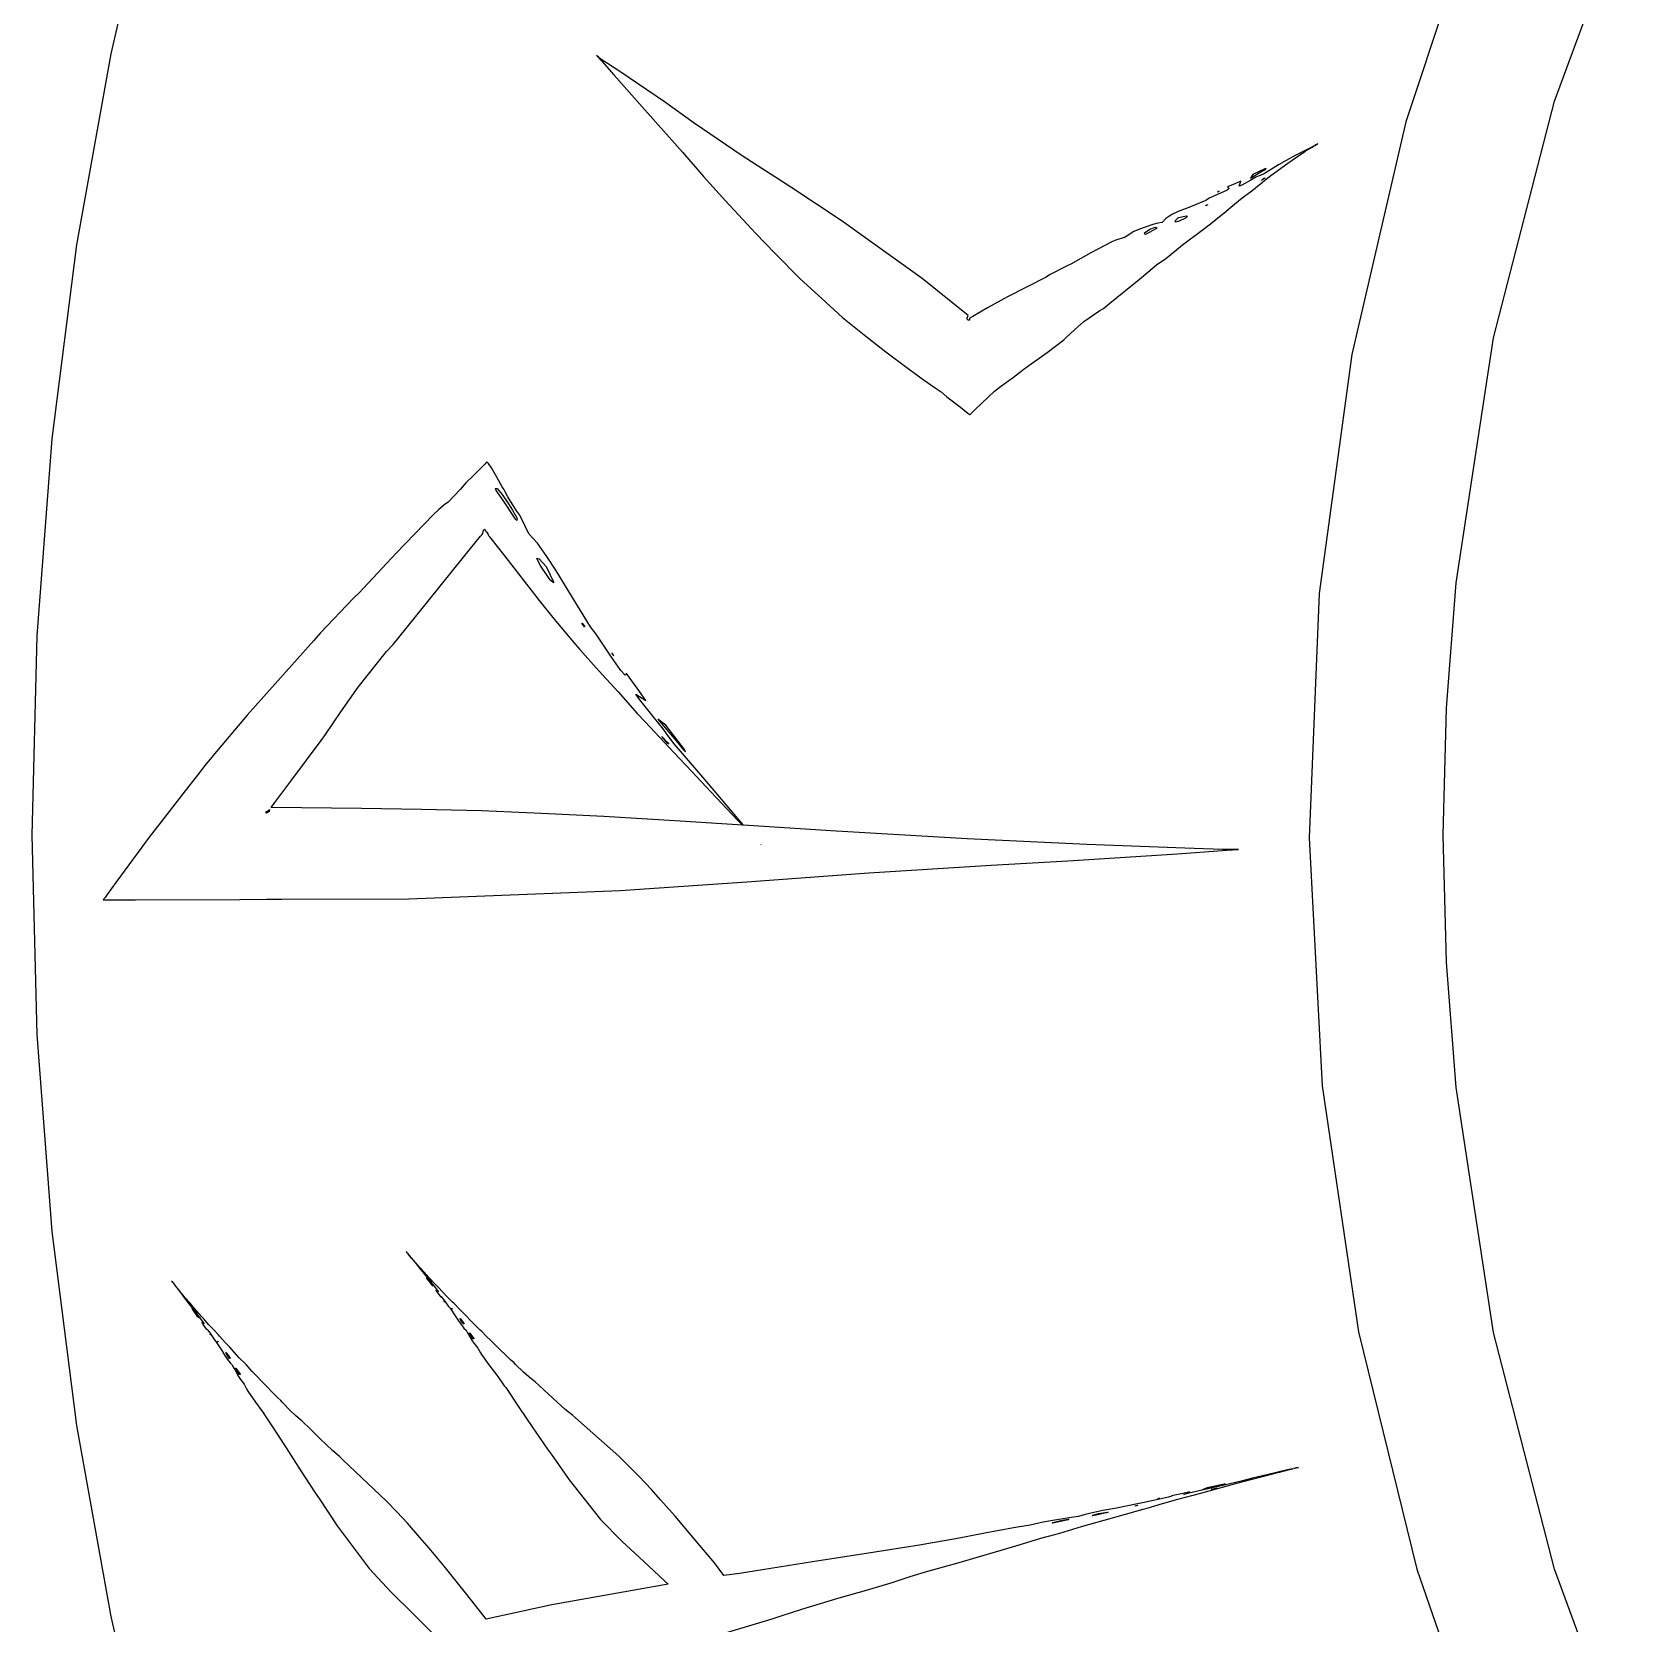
# Model space of a CAD drawing. Extents: x 0 to 792, y 0 to 189.
# Drawn here: x 304.46 to 342.23, y 75.76 to 113.23 of the extents above; entities that cross this region are included whole.
import ezdxf

# ---------------------------------------------------------------- set-up
doc = ezdxf.new("R2010")
doc.units = 0

msp = doc.modelspace()

# ---------------------------------------------------------------- linework, layer by layer
at = {"layer": 'Layer 1'}
for p, q in [((306.314918, 112.716513), (307.336792, 117.133062)), ((340.276281, 111.603278), (342.234936, 116.944433)), ((338.532939, 116.414247), (336.777408, 111.116801)), ((305.510056, 108.221789), (306.314918, 112.716513)), ((317.837074, 112.594782), (317.731379, 112.674734)), ((317.731379, 112.674734), (317.857092, 112.545492)), ((318.305898, 112.288244), (317.837074, 112.594782)), ((317.857092, 112.545492), (318.141513, 112.225602)), ((318.141513, 112.225602), (318.870921, 111.400608)), ((319.330748, 111.586725), (318.305898, 112.288244)), ((320.031485, 111.087804), (319.330748, 111.586725)), ((338.840766, 106.033596), (340.276281, 111.603278)), ((318.870921, 111.400608), (319.753551, 110.398818)), ((321.162735, 110.31952), (320.031485, 111.087804)), ((336.777408, 111.116801), (335.505533, 105.640259)), ((319.753551, 110.398818), (320.251391, 109.825882)), ((322.303145, 109.576127), (321.162735, 110.31952)), ((334.189106, 110.331558), (333.95912, 110.204459)), ((333.999884, 110.143457), (334.330882, 110.367239)), ((334.528966, 110.507453), (334.189106, 110.331558)), ((334.330882, 110.367239), (334.362338, 110.389577)), ((334.362338, 110.389577), (334.405, 110.427)), ((334.405, 110.427), (334.567913, 110.521544)), ((334.405, 110.427), (334.405, 110.427)), ((334.61702, 110.552044), (334.528966, 110.507453)), ((334.567913, 110.521544), (334.61702, 110.552044)), ((334.676781, 110.584185), (334.630646, 110.558636)), ((334.630646, 110.558636), (334.672629, 110.581137)), ((334.672629, 110.581137), (334.708, 110.601)), ((334.708, 110.601), (334.676781, 110.584185)), ((334.708, 110.601), (334.708, 110.601)), ((333.458112, 110.011733), (333.174499, 109.879193)), ((333.367858, 109.937881), (333.472, 109.995)), ((333.777496, 110.100519), (333.423996, 109.88638)), ((333.490113, 110.014866), (333.458112, 110.011733)), ((333.472, 109.995), (333.490113, 110.014866)), ((333.472, 109.995), (333.472, 109.995)), ((333.56947, 109.825873), (333.775667, 109.979184)), ((333.775667, 109.979184), (333.999884, 110.143457)), ((333.95912, 110.204459), (333.777496, 110.100519)), ((320.251391, 109.825882), (320.7711, 109.255582)), ((323.492865, 108.794491), (322.303145, 109.576127)), ((332.748823, 109.6593), (332.580015, 109.584046)), ((332.580015, 109.584046), (332.61501, 109.548768)), ((332.895578, 109.7212), (332.748823, 109.6593)), ((332.855056, 109.598716), (332.895578, 109.7212)), ((332.918669, 109.628141), (332.855056, 109.598716)), ((333.129088, 109.74024), (332.918669, 109.628141)), ((333.123332, 109.789681), (333.367858, 109.937881)), ((333.174499, 109.879193), (333.123332, 109.789681)), ((333.247215, 109.811289), (333.129088, 109.74024)), ((333.151338, 109.493204), (333.242028, 109.56648)), ((333.242028, 109.56648), (333.56947, 109.825873)), ((333.325456, 109.84294), (333.247215, 109.811289)), ((333.423996, 109.88638), (333.325456, 109.84294)), ((333.376279, 109.738588), (333.435904, 109.787384)), ((333.452214, 109.783261), (333.376279, 109.738588)), ((333.435904, 109.787384), (333.464126, 109.796037)), ((333.464126, 109.796037), (333.452, 109.783)), ((333.452, 109.783), (333.452214, 109.783261)), ((320.7711, 109.255582), (321.485325, 108.487298)), ((332.073271, 109.263826), (331.666564, 109.102356)), ((332.149598, 109.317318), (332.073271, 109.263826)), ((332.413862, 109.43873), (332.149598, 109.317318)), ((332.361, 109.479), (332.345339, 109.467711)), ((332.345339, 109.467711), (332.372715, 109.473974)), ((332.38071, 109.484856), (332.361, 109.479)), ((332.372715, 109.473974), (332.38071, 109.484856)), ((332.568616, 109.508628), (332.413862, 109.43873)), ((332.61501, 109.548768), (332.568616, 109.508628)), ((332.706006, 109.147679), (332.921175, 109.328355)), ((332.921175, 109.328355), (333.151338, 109.493204)), ((331.129964, 108.844199), (331.04451, 108.750481)), ((331.268535, 108.932229), (331.129964, 108.844199)), ((331.42164, 109.004927), (331.268535, 108.932229)), ((331.354127, 108.790122), (331.423684, 108.866776)), ((331.666564, 109.102356), (331.42164, 109.004927)), ((331.423684, 108.866776), (331.611757, 108.904363)), ((331.589861, 108.850704), (331.442722, 108.775449)), ((331.6126, 108.864716), (331.589861, 108.850704)), ((331.611757, 108.904363), (331.627098, 108.896367)), ((331.613, 108.864), (331.6126, 108.864716)), ((331.627098, 108.896367), (331.613, 108.864)), ((332.067661, 109.150404), (332.108301, 109.172906)), ((332.069484, 109.141418), (332.067661, 109.150404)), ((332.111309, 109.163508), (332.069484, 109.141418)), ((332.108301, 109.172906), (332.111309, 109.163508)), ((332.177391, 108.714206), (332.434032, 108.919195)), ((332.434032, 108.919195), (332.489629, 108.963871)), ((332.489629, 108.963871), (332.706006, 109.147679)), ((321.485325, 108.487298), (321.928823, 108.023889)), ((325.392805, 107.426151), (323.492865, 108.794491)), ((330.3746, 108.534691), (330.168445, 108.403966)), ((330.510541, 108.593216), (330.3746, 108.534691)), ((330.822735, 108.697483), (330.510541, 108.593216)), ((330.626703, 108.505673), (330.753886, 108.588429)), ((330.631608, 108.471962), (330.626703, 108.505673)), ((330.652072, 108.468087), (330.631608, 108.471962)), ((330.91, 108.60409), (330.652072, 108.468087)), ((330.753886, 108.588429), (330.885478, 108.639531)), ((330.942521, 108.731112), (330.822735, 108.697483)), ((330.885478, 108.639531), (330.917911, 108.622059)), ((330.917911, 108.622059), (330.91, 108.604)), ((330.91, 108.604), (330.91, 108.60409)), ((331.04451, 108.750481), (330.942521, 108.731112)), ((331.358959, 108.756741), (331.354127, 108.790122)), ((331.442722, 108.775449), (331.358959, 108.756741)), ((331.517144, 108.222705), (331.986629, 108.567984)), ((331.986629, 108.567984), (332.177391, 108.714206)), ((304.927993, 103.654674), (305.510056, 108.221789)), ((329.85928, 108.289644), (329.364263, 108.036434)), ((329.930236, 108.319068), (329.85928, 108.289644)), ((330.168445, 108.403966), (329.930236, 108.319068)), ((331.20392, 107.959437), (331.517144, 108.222705)), ((321.928823, 108.023889), (322.528353, 107.421528)), ((328.820339, 107.737558), (328.395623, 107.517484)), ((328.891936, 107.763277), (328.820339, 107.737558)), ((329.364263, 108.036434), (328.891936, 107.763277)), ((330.707946, 107.579953), (330.906673, 107.752221)), ((330.906673, 107.752221), (331.130757, 107.895971)), ((331.130757, 107.895971), (331.20392, 107.959437)), ((322.528353, 107.421528), (323.033042, 106.955495)), ((326.475905, 106.55772), (325.392805, 107.426151)), ((328.312395, 107.463001), (327.407428, 106.997216)), ((328.395623, 107.517484), (328.312395, 107.463001)), ((329.811609, 106.845135), (330.507004, 107.409415)), ((330.507004, 107.409415), (330.707946, 107.579953)), ((323.033042, 106.955495), (323.519649, 106.5141)), ((327.407428, 106.997216), (326.936854, 106.738156)), ((326.454526, 106.503319), (326.475905, 106.55772)), ((326.703118, 106.604792), (326.586713, 106.537036)), ((326.936854, 106.738156), (326.703118, 106.604792)), ((329.202642, 106.41265), (329.576995, 106.673773)), ((329.576995, 106.673773), (329.659576, 106.722484)), ((329.659576, 106.722484), (329.811609, 106.845135)), ((323.519649, 106.5141), (324.029271, 106.102141)), ((326.449652, 106.488401), (326.454526, 106.503319)), ((326.452887, 106.481311), (326.449652, 106.488401)), ((326.460769, 106.466393), (326.452887, 106.481311)), ((326.470435, 106.450157), (326.460769, 106.466393)), ((326.482128, 106.446206), (326.470435, 106.450157)), ((326.495728, 106.445875), (326.482128, 106.446206)), ((326.503238, 106.446121), (326.495728, 106.445875)), ((326.507189, 106.446287), (326.503238, 106.446121)), ((326.509221, 106.446451), (326.507189, 106.446287)), ((326.512517, 106.495084), (326.508747, 106.45082)), ((326.508747, 106.45082), (326.509221, 106.446451)), ((326.5167, 106.496732), (326.512517, 106.495084)), ((326.528858, 106.502582), (326.5167, 106.496732)), ((326.586713, 106.537036), (326.528858, 106.502582)), ((328.784985, 106.036708), (328.9837, 106.218374)), ((328.9837, 106.218374), (329.202642, 106.41265)), ((324.029271, 106.102141), (324.544781, 105.701143)), ((328.333355, 105.687294), (328.7329, 105.985343)), ((328.7329, 105.985343), (328.784985, 106.036708)), ((337.957852, 100.26485), (338.840766, 106.033596)), ((324.544781, 105.701143), (325.065376, 105.310034)), ((327.90525, 105.378117), (328.333355, 105.687294)), ((335.505533, 105.640259), (334.738574, 100.01342)), ((325.065376, 105.310034), (325.420741, 105.05427)), ((325.420741, 105.05427), (325.699946, 104.85678)), ((327.24215, 104.888182), (327.54161, 105.109083)), ((327.54161, 105.109083), (327.685597, 105.214092)), ((327.685597, 105.214092), (327.759059, 105.268657)), ((327.759059, 105.268657), (327.90525, 105.378117)), ((325.699946, 104.85678), (325.839522, 104.75853)), ((325.839522, 104.75853), (325.980131, 104.644947)), ((326.955763, 104.640329), (327.098979, 104.773281)), ((327.098979, 104.773281), (327.24215, 104.888182)), ((325.980131, 104.644947), (326.295302, 104.398742)), ((326.295302, 104.398742), (326.473878, 104.260682)), ((326.558702, 104.260022), (326.638509, 104.337748)), ((326.638509, 104.337748), (326.955763, 104.640329)), ((326.473878, 104.260682), (326.518325, 104.226558)), ((326.518325, 104.226558), (326.528699, 104.230679)), ((326.528699, 104.230679), (326.538704, 104.240486)), ((326.538704, 104.240486), (326.558702, 104.260022)), ((304.574512, 99.020955), (304.927993, 103.654674)), ((314.816501, 102.767938), (314.667601, 102.627566)), ((315.112574, 103.068047), (314.816501, 102.767938)), ((315.134305, 103.093927), (315.112574, 103.068047)), ((315.145312, 103.106627), (315.134305, 103.093927)), ((315.150835, 103.112807), (315.145312, 103.106627)), ((315.155842, 103.114292), (315.150835, 103.112807)), ((315.190707, 103.071185), (315.155842, 103.114292)), ((315.260397, 102.972602), (315.190707, 103.071185)), ((315.389835, 102.752446), (315.260397, 102.972602)), ((314.529261, 102.463623), (314.242845, 102.165656)), ((314.667601, 102.627566), (314.529261, 102.463623)), ((315.357718, 102.48799), (315.4, 102.489)), ((315.375027, 102.439358), (315.357718, 102.48799)), ((315.491362, 102.272119), (315.375027, 102.439358)), ((315.516442, 102.524693), (315.389835, 102.752446)), ((315.4, 102.489), (315.399411, 102.48898)), ((315.399411, 102.48898), (315.512018, 102.34523)), ((315.549948, 102.469553), (315.516442, 102.524693)), ((315.582813, 102.409722), (315.549948, 102.469553)), ((315.649208, 102.292349), (315.582813, 102.409722)), ((314.129519, 102.080346), (314.023316, 101.992645)), ((314.184126, 102.120568), (314.129519, 102.080346)), ((314.211377, 102.140515), (314.184126, 102.120568)), ((314.242845, 102.165656), (314.211377, 102.140515)), ((315.605662, 102.097048), (315.491362, 102.272119)), ((315.512018, 102.34523), (315.666585, 102.122766)), ((315.826108, 101.7624), (315.605662, 102.097048)), ((315.787311, 102.06461), (315.649208, 102.292349)), ((315.666585, 102.122766), (315.757655, 101.972669)), ((315.860599, 101.952675), (315.787311, 102.06461)), ((313.899389, 101.875354), (313.019881, 100.96547)), ((314.023316, 101.992645), (313.899389, 101.875354)), ((315.757655, 101.972669), (315.869937, 101.781605)), ((315.859831, 101.735366), (315.826108, 101.7624)), ((315.869937, 101.781605), (315.859831, 101.735366)), ((315.928433, 101.854261), (315.860599, 101.952675)), ((316.051587, 101.613661), (315.928433, 101.854261)), ((314.606123, 100.866449), (315.004279, 101.360589)), ((315.004279, 101.360589), (315.020464, 101.380782)), ((315.020464, 101.380782), (315.028109, 101.389108)), ((315.028109, 101.389108), (315.043677, 101.405759)), ((315.043677, 101.405759), (315.057545, 101.427354)), ((315.057545, 101.427354), (315.069303, 101.469803)), ((315.069303, 101.469803), (315.086736, 101.514725)), ((315.086736, 101.514725), (315.096204, 101.526265)), ((315.096204, 101.526265), (315.100756, 101.529973)), ((315.100756, 101.529973), (315.105272, 101.523296)), ((315.105272, 101.523296), (315.137056, 101.463702)), ((315.137056, 101.463702), (315.150811, 101.456615)), ((315.150811, 101.456615), (315.158476, 101.454058)), ((315.158476, 101.454058), (315.162775, 101.445309)), ((315.162775, 101.445309), (315.182183, 101.401788)), ((315.182183, 101.401788), (315.194036, 101.378296)), ((315.194036, 101.378296), (315.197177, 101.372197)), ((315.197177, 101.372197), (315.198775, 101.369146)), ((315.198775, 101.369146), (315.206883, 101.35909)), ((315.206883, 101.35909), (315.245562, 101.312191)), ((315.245562, 101.312191), (315.545115, 100.933367)), ((316.141553, 101.41584), (316.051587, 101.613661)), ((316.343649, 101.196271), (316.141553, 101.41584)), ((313.019881, 100.96547), (312.144691, 100.020218)), ((315.545115, 100.933367), (316.386233, 99.850387)), ((316.567948, 100.886109), (316.343649, 101.196271)), ((316.776609, 100.561684), (316.567948, 100.886109)), ((313.245033, 99.185719), (314.606123, 100.866449)), ((316.333, 100.845), (316.33303, 100.84526)), ((316.412323, 100.681879), (316.333, 100.845)), ((316.33303, 100.84526), (316.385021, 100.830751)), ((316.385021, 100.830751), (316.551117, 100.652951)), ((316.621785, 100.366437), (316.412323, 100.681879)), ((316.551117, 100.652951), (316.722962, 100.290612)), ((317.081158, 100.058231), (316.776609, 100.561684)), ((316.658178, 100.316159), (316.621785, 100.366437)), ((316.718729, 100.268599), (316.658178, 100.316159)), ((316.722962, 100.290612), (316.718729, 100.268599)), ((337.732827, 97.315034), (337.957852, 100.26485)), ((312.018408, 99.904823), (311.242862, 99.091369)), ((312.144691, 100.020218), (312.018408, 99.904823)), ((316.386233, 99.850387), (316.741074, 99.411142)), ((317.590969, 99.228953), (317.081158, 100.058231)), ((334.738574, 100.01342), (334.497795, 94.265083)), ((316.741074, 99.411142), (317.235304, 98.819413)), ((304.4554, 94.326415), (304.574512, 99.020955)), ((311.242862, 99.091369), (311.086615, 98.910118)), ((312.949044, 98.81596), (313.245033, 99.185719)), ((317.447813, 99.22808), (317.385984, 99.316771)), ((317.385984, 99.316771), (317.4, 99.3141)), ((317.4, 99.3141), (317.39979, 99.31405)), ((317.39979, 99.31405), (317.461557, 99.227174)), ((317.461557, 99.227174), (317.447813, 99.22808)), ((317.725713, 99.05899), (317.590969, 99.228953)), ((318.088394, 98.515233), (317.725713, 99.05899)), ((311.086615, 98.910118), (309.517615, 97.152158)), ((312.124792, 97.805097), (312.79593, 98.647812)), ((312.79593, 98.647812), (312.949044, 98.81596)), ((317.235304, 98.819413), (317.343189, 98.691902)), ((317.343189, 98.691902), (317.789131, 98.191003)), ((318.095, 98.6165), (318.122251, 98.564408)), ((318.123417, 98.581634), (318.095, 98.6165)), ((318.305987, 98.199051), (318.088394, 98.515233)), ((318.122251, 98.564408), (318.145227, 98.543306)), ((318.145227, 98.543306), (318.123417, 98.581634)), ((317.789131, 98.191003), (318.247341, 97.697679)), ((318.406537, 98.092145), (318.305987, 98.199051)), ((318.441702, 98.130809), (318.406537, 98.092145)), ((318.688666, 97.788169), (318.441702, 98.130809)), ((311.721229, 97.231007), (312.124792, 97.805097)), ((318.247341, 97.697679), (318.691612, 97.192414)), ((318.756442, 97.512128), (318.661192, 97.641369)), ((318.661192, 97.641369), (318.898357, 97.493665)), ((318.898357, 97.493665), (318.688666, 97.788169)), ((319.097869, 97.076922), (318.756442, 97.512128)), ((309.517615, 97.152158), (308.706461, 96.192885)), ((311.354202, 96.697387), (311.721229, 97.231007)), ((318.691612, 97.192414), (318.881663, 96.9894)), ((337.657, 94.3265), (337.732827, 97.315034)), ((318.881663, 96.9894), (319.562332, 96.265295)), ((319.304173, 96.828905), (319.097869, 97.076922)), ((319.179, 97.0562), (319.608929, 96.543518)), ((319.368546, 96.912535), (319.179, 97.0562)), ((319.179, 97.0562), (319.179, 97.0562)), ((319.41488, 96.67453), (319.304173, 96.828905)), ((319.80102, 96.343883), (319.368546, 96.912535)), ((310.543437, 95.596183), (311.256917, 96.550093)), ((311.256917, 96.550093), (311.354202, 96.697387)), ((319.404278, 96.492718), (319.272861, 96.650892)), ((319.272861, 96.650892), (319.4, 96.5183)), ((319.4, 96.5183), (319.39952, 96.51827)), ((319.39952, 96.51827), (319.434849, 96.464445)), ((319.434849, 96.464445), (319.404278, 96.492718)), ((319.560659, 96.478439), (319.41488, 96.67453)), ((320.18674, 95.744944), (319.560659, 96.478439)), ((319.608929, 96.543518), (319.782515, 96.330119)), ((319.829849, 96.287091), (319.80102, 96.343883)), ((308.552788, 96.000999), (308.369135, 95.768149)), ((308.644228, 96.116479), (308.552788, 96.000999)), ((308.681247, 96.162555), (308.644228, 96.116479)), ((308.706461, 96.192885), (308.681247, 96.162555)), ((319.562332, 96.265295), (319.976527, 95.8202)), ((319.782515, 96.330119), (319.829849, 96.287091)), ((308.369135, 95.768149), (307.999046, 95.295029)), ((310.164291, 95.09273), (310.543437, 95.596183)), ((319.976527, 95.8202), (320.425291, 95.341721)), ((320.499984, 95.375103), (320.18674, 95.744944)), ((307.999046, 95.295029), (307.625505, 94.812184)), ((320.425291, 95.341721), (321.056153, 94.667733)), ((320.889371, 94.920528), (320.499984, 95.375103)), ((310.026163, 94.87282), (309.959141, 94.846525)), ((309.959141, 94.846525), (309.962, 94.872)), ((309.961557, 94.871996), (309.964853, 94.880485)), ((309.962, 94.872), (309.961557, 94.871996)), ((309.964853, 94.880485), (309.975713, 94.886172)), ((309.975713, 94.886172), (310.000549, 94.89763)), ((310.000549, 94.89763), (310.020022, 94.905871)), ((310.020022, 94.905871), (310.025048, 94.907768)), ((310.025048, 94.907768), (310.043636, 94.932414)), ((310.031571, 94.876447), (310.026163, 94.87282)), ((310.036425, 94.888893), (310.031571, 94.876447)), ((310.041863, 94.911888), (310.036425, 94.888893)), ((310.043636, 94.932414), (310.041863, 94.911888)), ((310.075974, 94.975344), (310.164291, 95.09273)), ((310.087884, 94.975262), (310.075974, 94.975344)), ((310.794051, 94.969984), (310.087884, 94.975262)), ((312.206181, 94.953748), (310.794051, 94.969984)), ((313.618171, 94.930338), (312.206181, 94.953748)), ((315.029951, 94.898935), (313.618171, 94.930338)), ((316.438921, 94.833406), (315.029951, 94.898935)), ((317.905391, 94.765983), (316.438921, 94.833406)), ((321.194809, 94.561237), (320.889371, 94.920528)), ((307.436083, 94.566309), (307.234554, 94.310542)), ((307.625505, 94.812184), (307.436083, 94.566309)), ((319.705491, 94.656853), (317.905391, 94.765983)), ((321.055091, 94.570389), (319.705491, 94.656853)), ((321.172823, 94.562639), (321.055091, 94.570389)), ((321.056153, 94.667733), (321.118013, 94.604842)), ((321.118013, 94.604842), (321.172823, 94.562639)), ((323.246999, 94.430182), (321.194809, 94.561237)), ((304.574512, 89.631893), (304.4554, 94.326415)), ((307.234554, 94.310542), (306.426685, 93.212132)), ((321.607084, 94.099257), (321.600119, 94.106922)), ((321.600119, 94.106922), (321.6005, 94.10651)), ((321.6005, 94.10651), (321.607084, 94.099257)), ((326.453499, 94.238378), (323.246999, 94.430182)), ((329.268019, 94.10625), (326.453499, 94.238378)), ((331.572529, 94.01888), (329.268019, 94.10625)), ((334.497795, 94.265083), (334.804457, 88.424046)), ((337.732828, 91.337984), (337.657, 94.3265)), ((337.657, 94.3265), (337.657, 94.3265)), ((327.017234, 93.622675), (328.821194, 93.724139)), ((328.821194, 93.724139), (331.406964, 93.889803)), ((331.406964, 93.889803), (332.564974, 93.973135)), ((332.464503, 93.990443), (331.572529, 94.01888)), ((332.84103, 93.985591), (332.464503, 93.990443)), ((332.564974, 93.973135), (332.84103, 93.985591)), ((321.273574, 93.227033), (324.143654, 93.4359)), ((324.143654, 93.4359), (327.017234, 93.622675)), ((306.426685, 93.212132), (306.223104, 92.931064)), ((313.320724, 92.829086), (318.288054, 93.02641)), ((318.288054, 93.02641), (321.273574, 93.227033)), ((306.130665, 92.802893), (306.129138, 92.800748)), ((306.129138, 92.800748), (306.132, 92.8008)), ((306.133857, 92.807344), (306.130665, 92.802893)), ((306.132, 92.8008), (306.141313, 92.800882)), ((306.146625, 92.825064), (306.133857, 92.807344)), ((306.141313, 92.800882), (306.290431, 92.801294)), ((306.172124, 92.860424), (306.146625, 92.825064)), ((306.223104, 92.931064), (306.172124, 92.860424)), ((306.290431, 92.801294), (306.890949, 92.803684)), ((306.890949, 92.803684), (309.342759, 92.813494)), ((309.342759, 92.813494), (309.968, 92.8201)), ((309.968, 92.8201), (310.173486, 92.821421)), ((309.968, 92.8201), (309.968, 92.8201)), ((310.173486, 92.821421), (310.328364, 92.818288)), ((310.328364, 92.818288), (313.320724, 92.829086)), ((337.957855, 88.388185), (337.732828, 91.337984)), ((304.927993, 84.99819), (304.574512, 89.631893)), ((334.804457, 88.424046), (335.659908, 82.637859)), ((338.840779, 82.61947), (337.957855, 88.388185)), ((305.510056, 80.431091), (304.927993, 84.99819)), ((313.254, 84.5245), (313.266982, 84.508591)), ((313.268972, 84.50628), (313.254, 84.5245)), ((313.254, 84.5245), (313.254, 84.5245)), ((313.266982, 84.508591), (313.285756, 84.485678)), ((313.285756, 84.485678), (313.268972, 84.50628)), ((313.313425, 84.452524), (313.291693, 84.478077)), ((313.291693, 84.478077), (313.326991, 84.433813)), ((313.383416, 84.368617), (313.313425, 84.452524)), ((313.326991, 84.433813), (313.464332, 84.262535)), ((313.406597, 84.344794), (313.383416, 84.368617)), ((313.42166, 84.328062), (313.406597, 84.344794)), ((313.576464, 84.151673), (313.42166, 84.328062)), ((313.464332, 84.262535), (313.560409, 84.144089)), ((313.560409, 84.144089), (313.637715, 84.04889)), ((313.686813, 84.028943), (313.576464, 84.151673)), ((313.637715, 84.04889), (313.792138, 83.862855)), ((313.78902, 83.916596), (313.686813, 84.028943)), ((313.73945, 83.900093), (313.727983, 83.911055)), ((313.727983, 83.911055), (313.735349, 83.896631)), ((313.735349, 83.896631), (313.842099, 83.753377)), ((313.782218, 83.846189), (313.73945, 83.900093)), ((313.9576, 83.737735), (313.78902, 83.916596)), ((307.736, 83.8355), (307.733742, 83.838466)), ((307.733742, 83.838466), (307.736, 83.8355)), ((307.736, 83.8355), (307.746829, 83.821321)), ((307.748869, 83.818931), (307.736, 83.8355)), ((307.736, 83.8355), (307.736, 83.8355)), ((307.746829, 83.821321), (307.766138, 83.796266)), ((307.766138, 83.796266), (307.748869, 83.818931)), ((307.793751, 83.761116), (307.771754, 83.788491)), ((307.771754, 83.788491), (307.807436, 83.741016)), ((307.864453, 83.671191), (307.793751, 83.761116)), ((307.807436, 83.741016), (307.946269, 83.557456)), ((307.887818, 83.645557), (307.864453, 83.671191)), ((307.903027, 83.627588), (307.887818, 83.645557)), ((308.059409, 83.438423), (307.903027, 83.627588)), ((307.946269, 83.557456), (308.043395, 83.430521)), ((313.888, 83.7181), (313.782218, 83.846189)), ((313.792138, 83.862855), (313.828373, 83.813647)), ((313.831, 83.8533), (313.822076, 83.866737)), ((313.822076, 83.866737), (313.829589, 83.859729)), ((313.828373, 83.813647), (313.855915, 83.775073)), ((313.829589, 83.859729), (313.862239, 83.820331)), ((313.862239, 83.820331), (313.831, 83.8533)), ((313.842099, 83.753377), (313.888, 83.7181)), ((313.855915, 83.775073), (313.906822, 83.7135)), ((313.888, 83.7181), (313.888, 83.7181)), ((313.906822, 83.7135), (313.991246, 83.606182)), ((314.014828, 83.574449), (313.95706, 83.609069)), ((313.95706, 83.609069), (314.008707, 83.536287)), ((314.004829, 83.688444), (313.9576, 83.737735)), ((313.991246, 83.606182), (314.014828, 83.574449)), ((314.115793, 83.566947), (314.004829, 83.688444)), ((314.008707, 83.536287), (314.069384, 83.452213)), ((314.230581, 83.45081), (314.115793, 83.566947)), ((308.043395, 83.430521), (308.121571, 83.328314)), ((308.170847, 83.306625), (308.059409, 83.438423)), ((308.121571, 83.328314), (308.277693, 83.128763)), ((308.274095, 83.186116), (308.170847, 83.306625)), ((308.225, 83.169), (308.213429, 83.180704)), ((308.213429, 83.180704), (308.22095, 83.165292)), ((308.22095, 83.165292), (308.328999, 83.01165)), ((308.268276, 83.111135), (308.225, 83.169)), ((308.444362, 82.994064), (308.274095, 83.186116)), ((308.277693, 83.128763), (308.314382, 83.07601)), ((308.316, 83.1182), (308.306986, 83.132706)), ((308.306986, 83.132706), (308.314527, 83.125123)), ((308.314527, 83.125123), (308.347547, 83.082922)), ((308.347547, 83.082922), (308.316, 83.1182)), ((308.316, 83.1182), (308.316, 83.1182)), ((314.069384, 83.452213), (314.077936, 83.462847)), ((314.077936, 83.462847), (314.102692, 83.437295)), ((314.102692, 83.437295), (314.158496, 83.360392)), ((314.150707, 83.346858), (314.144823, 83.351803)), ((314.144823, 83.351803), (314.150603, 83.342407)), ((314.150603, 83.342407), (314.158, 83.334)), ((314.158, 83.334), (314.150707, 83.346858)), ((314.158496, 83.360392), (314.253924, 83.229159)), ((314.346933, 83.335003), (314.230581, 83.45081)), ((314.253924, 83.229159), (314.289089, 83.189019)), ((314.289089, 83.189019), (314.422978, 82.990617)), ((314.322633, 83.193651), (314.326096, 83.193818)), ((314.338881, 83.173128), (314.322633, 83.193651)), ((314.326096, 83.193818), (314.342437, 83.172883)), ((314.342437, 83.172883), (314.338881, 83.173128)), ((314.375692, 83.305743), (314.346933, 83.335003)), ((314.507984, 83.171555), (314.375692, 83.305743)), ((314.603556, 83.073468), (314.507984, 83.171555)), ((308.375238, 82.973651), (308.268276, 83.111135)), ((308.314382, 83.07601), (308.342271, 83.034633)), ((308.328999, 83.01165), (308.375238, 82.973651)), ((308.342271, 83.034633), (308.393768, 82.96861)), ((308.393768, 82.96861), (308.479202, 82.853542)), ((308.492058, 82.941065), (308.444362, 82.994064)), ((308.503084, 82.819501), (308.444946, 82.856841)), ((308.444946, 82.856841), (308.497295, 82.778866)), ((308.479202, 82.853542), (308.503084, 82.819501)), ((308.604199, 82.810585), (308.492058, 82.941065)), ((308.497295, 82.778866), (308.558794, 82.688693)), ((308.72013, 82.685877), (308.604199, 82.810585)), ((314.422978, 82.990617), (314.502528, 82.871265)), ((314.502528, 82.871265), (314.556855, 82.795347)), ((314.517316, 82.94481), (314.518397, 82.950737)), ((314.562545, 82.857603), (314.517316, 82.94481)), ((314.518397, 82.950737), (314.534337, 82.940929)), ((314.534337, 82.940929), (314.543932, 82.929471)), ((314.543932, 82.929471), (314.599248, 82.856689)), ((314.556855, 82.795347), (314.615419, 82.724543)), ((314.606289, 82.818939), (314.562545, 82.857603)), ((314.599248, 82.856689), (314.620112, 82.817703)), ((314.831591, 82.836167), (314.603556, 83.073468)), ((314.606, 82.8189), (314.606289, 82.818939)), ((314.620112, 82.817703), (314.606, 82.8189)), ((314.998223, 82.677335), (314.831591, 82.836167)), ((308.558794, 82.688693), (308.567261, 82.699982)), ((308.567261, 82.699982), (308.592246, 82.672452)), ((308.592246, 82.672452), (308.648801, 82.590029)), ((308.636, 82.581), (308.641896, 82.570944)), ((308.641966, 82.575725), (308.636, 82.581)), ((308.636, 82.581), (308.636, 82.581)), ((308.641896, 82.570944), (308.649343, 82.561958)), ((308.649343, 82.561958), (308.641966, 82.575725)), ((308.648801, 82.590029), (308.745527, 82.449245)), ((308.837647, 82.561332), (308.72013, 82.685877)), ((308.745527, 82.449245), (308.781061, 82.40622)), ((308.781061, 82.40622), (308.916928, 82.193481)), ((308.813941, 82.410833), (308.817444, 82.411)), ((308.830426, 82.38882), (308.813941, 82.410833)), ((308.817444, 82.411), (308.833959, 82.388498)), ((308.833959, 82.388498), (308.830426, 82.38882)), ((308.866701, 82.529845), (308.837647, 82.561332)), ((309.000353, 82.385686), (308.866701, 82.529845)), ((309.096944, 82.28018), (309.000353, 82.385686)), ((314.615419, 82.724543), (314.668553, 82.67715)), ((314.668553, 82.67715), (314.691653, 82.62959)), ((314.691653, 82.62959), (314.723375, 82.572716)), ((314.723375, 82.572716), (314.81195, 82.422622)), ((314.740655, 82.595484), (314.743714, 82.608427)), ((314.781577, 82.531852), (314.740655, 82.595484)), ((314.743714, 82.608427), (314.752728, 82.603234)), ((314.752728, 82.603234), (314.848785, 82.475557)), ((314.835597, 82.467395), (314.781577, 82.531852)), ((314.81195, 82.422622), (314.855822, 82.356018)), ((314.849846, 82.466656), (314.835, 82.4674)), ((314.835, 82.4674), (314.835597, 82.467395)), ((314.848785, 82.475557), (314.849846, 82.466656)), ((315.038086, 82.640407), (314.998223, 82.677335)), ((315.136616, 82.531689), (315.038086, 82.640407)), ((315.244989, 82.4294), (315.136616, 82.531689)), ((315.352945, 82.325709), (315.244989, 82.4294)), ((335.659908, 82.637859), (337.033625, 77.050887)), ((340.276307, 77.049815), (338.840779, 82.61947)), ((308.916928, 82.193481), (308.997683, 82.065392)), ((308.997683, 82.065392), (309.052827, 81.984039)), ((309.011164, 82.143764), (309.012194, 82.150026)), ((309.05724, 82.050374), (309.011164, 82.143764)), ((309.012194, 82.150026), (309.028216, 82.139477)), ((309.028216, 82.139477), (309.037953, 82.127113)), ((309.037953, 82.127113), (309.094002, 82.048974)), ((309.052827, 81.984039), (309.112133, 81.90796)), ((309.10143, 82.008667), (309.05724, 82.050374)), ((309.094002, 82.048974), (309.115256, 82.007267)), ((309.327477, 82.025074), (309.096944, 82.28018)), ((309.102, 82.0087), (309.10143, 82.008667)), ((309.115256, 82.007267), (309.102, 82.0087)), ((309.495831, 81.854126), (309.327477, 82.025074)), ((314.855822, 82.356018), (314.940401, 82.251669)), ((314.940401, 82.251669), (315.008021, 82.136438)), ((315.008021, 82.136438), (315.0298, 82.10182)), ((315.0298, 82.10182), (315.203759, 81.857018)), ((315.714082, 81.975649), (315.352945, 82.325709)), ((309.112133, 81.90796), (309.165755, 81.85694)), ((309.165755, 81.85694), (309.189368, 81.806084)), ((309.189368, 81.806084), (309.221638, 81.745087)), ((309.221638, 81.745087), (309.311791, 81.58411)), ((309.238042, 81.769224), (309.241019, 81.782906)), ((309.279678, 81.700974), (309.238042, 81.769224)), ((309.241019, 81.782906), (309.250098, 81.777301)), ((309.250098, 81.777301), (309.347493, 81.640229)), ((309.334367, 81.631655), (309.279678, 81.700974)), ((309.348656, 81.630831), (309.334367, 81.631655)), ((309.347493, 81.640229), (309.349, 81.6308)), ((309.349, 81.6308), (309.348656, 81.630831)), ((309.536096, 81.814395), (309.495831, 81.854126)), ((309.635819, 81.697518), (309.536096, 81.814395)), ((309.745344, 81.587313), (309.635819, 81.697518)), ((315.203759, 81.857018), (315.390957, 81.615182)), ((315.390957, 81.615182), (315.411675, 81.579575)), ((315.796423, 81.901055), (315.714082, 81.975649)), ((315.832073, 81.861654), (315.796423, 81.901055)), ((316.013375, 81.681969), (315.832073, 81.861654)), ((316.14031, 81.576299), (316.013375, 81.681969)), ((309.311791, 81.58411), (309.356382, 81.51273)), ((309.356382, 81.51273), (309.442095, 81.400631)), ((309.442095, 81.400631), (309.510972, 81.277159)), ((309.510972, 81.277159), (309.533123, 81.239985)), ((309.533123, 81.239985), (309.711408, 80.97738)), ((309.854485, 81.475711), (309.745344, 81.587313)), ((310.221275, 81.098945), (309.854485, 81.475711)), ((315.411675, 81.579575), (315.564318, 81.363373)), ((315.564318, 81.363373), (315.599226, 81.320348)), ((315.599226, 81.320348), (315.910142, 80.858108)), ((316.258352, 81.481427), (316.14031, 81.576299)), ((316.2912, 81.456617), (316.258352, 81.481427)), ((316.493327, 81.270255), (316.2912, 81.456617)), ((316.703396, 81.073264), (316.493327, 81.270255)), ((309.711408, 80.97738), (309.901448, 80.717493)), ((310.304547, 81.018497), (310.221275, 81.098945)), ((310.340638, 80.976048), (310.304547, 81.018497)), ((310.524158, 80.782351), (310.340638, 80.976048)), ((315.910142, 80.858108), (316.237308, 80.374272)), ((316.998942, 80.808596), (316.703396, 81.073264)), ((309.901448, 80.717493), (309.922561, 80.679249)), ((309.922561, 80.679249), (310.077783, 80.447056)), ((310.6524, 80.668356), (310.524158, 80.782351)), ((310.77167, 80.565819), (310.6524, 80.668356)), ((310.804876, 80.538949), (310.77167, 80.565819)), ((311.009363, 80.337832), (310.804876, 80.538949)), ((317.168493, 80.669545), (316.998942, 80.808596)), ((317.243189, 80.609539), (317.168493, 80.669545)), ((318.255549, 79.709293), (317.243189, 80.609539)), ((306.314918, 75.936382), (305.510056, 80.431091)), ((310.077783, 80.447056), (310.113216, 80.400732)), ((310.113216, 80.400732), (310.42979, 79.904205)), ((311.222031, 80.12526), (311.009363, 80.337832)), ((311.521186, 79.839327), (311.222031, 80.12526)), ((316.237308, 80.374272), (316.583998, 79.87361)), ((310.42979, 79.904205), (310.763117, 79.384267)), ((311.692661, 79.688982), (311.521186, 79.839327)), ((316.583998, 79.87361), (316.671783, 79.749974)), ((316.671783, 79.749974), (317.08981, 79.153052)), ((310.763117, 79.384267), (311.116527, 78.84603)), ((311.768214, 79.624031), (311.692661, 79.688982)), ((312.793904, 78.650345), (311.768214, 79.624031)), ((318.493296, 79.474134), (318.255549, 79.709293)), ((318.741138, 79.231392), (318.493296, 79.474134)), ((333.989628, 79.382489), (333.506207, 79.267342)), ((333.800424, 79.334023), (334.040527, 79.393453)), ((334.114328, 79.41208), (333.989628, 79.382489)), ((334.040527, 79.393453), (334.114328, 79.41208)), ((334.201844, 79.43312), (334.135028, 79.416799)), ((334.135028, 79.416799), (334.195218, 79.431306)), ((334.195218, 79.431306), (334.247, 79.444)), ((334.247, 79.444), (334.201844, 79.43312)), ((334.247, 79.444), (334.247, 79.444)), ((317.08981, 79.153052), (317.829144, 78.216041)), ((319.028988, 78.919661), (318.741138, 79.231392)), ((331.92413, 78.832866), (332.465076, 78.981645)), ((331.981, 78.9172), (332.349049, 79.006382)), ((332.104326, 78.960719), (331.981, 78.9172)), ((332.500543, 79.047431), (332.104326, 78.960719)), ((332.229142, 78.961453), (332.123907, 78.939439)), ((332.36464, 78.990804), (332.229142, 78.961453)), ((332.349049, 79.006382), (332.501449, 79.04199)), ((332.899044, 79.121532), (332.36464, 78.990804)), ((332.465076, 78.981645), (332.799464, 79.070827)), ((332.535945, 79.052376), (332.500543, 79.047431)), ((332.501449, 79.04199), (332.535945, 79.052376)), ((332.799464, 79.070827), (333.162588, 79.166783)), ((333.169923, 79.186482), (332.899044, 79.121532)), ((333.162588, 79.166783), (333.67849, 79.300393)), ((333.506207, 79.267342), (333.169923, 79.186482)), ((333.67849, 79.300393), (333.727878, 79.313499)), ((333.727878, 79.313499), (333.800424, 79.334023)), ((311.116527, 78.84603), (311.20602, 78.713078)), ((311.20602, 78.713078), (311.632559, 78.070986)), ((313.035235, 78.396145), (312.793904, 78.650345)), ((319.238961, 78.681782), (319.028988, 78.919661)), ((319.587003, 78.292158), (319.238961, 78.681782)), ((330.501144, 78.58971), (329.966144, 78.486761)), ((330.619753, 78.619876), (330.501144, 78.58971)), ((330.981928, 78.696203), (330.619753, 78.619876)), ((330.688568, 78.485939), (331.050292, 78.590866)), ((330.960044, 78.709736), (330.935319, 78.703389)), ((330.935319, 78.703389), (330.968, 78.7085)), ((330.984598, 78.713938), (330.960044, 78.709736)), ((330.968, 78.7085), (330.984598, 78.713938)), ((331.193659, 78.740794), (330.981928, 78.696203)), ((331.050292, 78.590866), (331.409933, 78.693815)), ((331.272167, 78.76272), (331.193659, 78.740794)), ((331.495117, 78.823632), (331.264223, 78.775166)), ((331.264223, 78.775166), (331.272167, 78.76272)), ((331.409933, 78.693815), (331.773737, 78.790996)), ((331.693505, 78.864597), (331.495117, 78.823632)), ((331.55569, 78.80723), (331.693505, 78.864597)), ((331.643656, 78.826353), (331.55569, 78.80723)), ((331.946847, 78.896415), (331.643656, 78.826353)), ((331.773737, 78.790996), (331.92413, 78.832866)), ((332.123907, 78.939439), (331.946847, 78.896415)), ((331.981, 78.9172), (331.981, 78.9172)), ((332.311083, 78.949982), (332.197895, 78.922287)), ((332.197895, 78.922287), (332.298, 78.9499)), ((332.2977, 78.9499), (332.333483, 78.956826)), ((332.298, 78.9499), (332.2977, 78.9499)), ((332.333483, 78.956826), (332.311083, 78.949982)), ((313.286909, 78.133537), (313.035235, 78.396145)), ((317.829144, 78.216041), (318.336613, 77.702115)), ((320.081264, 77.709087), (319.587003, 78.292158)), ((328.810925, 78.250118), (328.420344, 78.188218)), ((328.828207, 78.208251), (328.468524, 78.1311)), ((328.660276, 78.194239), (328.830309, 78.224572)), ((328.956323, 78.271468), (328.810925, 78.250118)), ((328.849585, 78.217401), (328.828207, 78.208251)), ((328.830309, 78.224572), (328.849585, 78.217401)), ((329.073191, 78.28548), (328.956323, 78.271468)), ((329.229663, 78.334522), (329.073191, 78.28548)), ((329.145796, 78.051805), (329.877598, 78.255643)), ((329.435572, 78.383482), (329.229663, 78.334522)), ((329.39322, 78.304858), (329.414, 78.3206)), ((329.491489, 78.318707), (329.39322, 78.304858)), ((329.413732, 78.320595), (329.541802, 78.361147)), ((329.414, 78.3206), (329.413732, 78.320595)), ((329.644941, 78.426261), (329.435572, 78.383482)), ((329.696504, 78.363628), (329.491489, 78.318707)), ((329.541802, 78.361147), (329.759485, 78.390499)), ((329.966144, 78.486761), (329.644941, 78.426261)), ((329.730049, 78.371705), (329.696504, 78.363628)), ((329.76877, 78.387614), (329.730049, 78.371705)), ((329.759485, 78.390499), (329.76877, 78.387614)), ((329.877598, 78.255643), (330.181243, 78.341284)), ((330.181243, 78.341284), (330.59787, 78.460142)), ((330.462014, 78.546771), (330.402669, 78.533334)), ((330.402669, 78.533334), (330.408, 78.5373)), ((330.40776, 78.537291), (330.466231, 78.550809)), ((330.408, 78.5373), (330.40776, 78.537291)), ((330.466231, 78.550809), (330.462014, 78.546771)), ((330.59787, 78.460142), (330.688568, 78.485939)), ((311.632559, 78.070986), (312.387923, 77.061526)), ((313.579745, 77.796584), (313.286909, 78.133537)), ((326.868151, 77.892808), (326.187149, 77.758374)), ((327.545484, 78.023536), (326.868151, 77.892808)), ((327.63783, 78.039196), (327.545484, 78.023536)), ((327.938032, 78.085763), (327.63783, 78.039196)), ((328.240811, 78.155494), (327.938032, 78.085763)), ((328.186772, 77.77501), (328.515843, 77.861652)), ((328.420344, 78.188218), (328.240811, 78.155494)), ((328.450978, 78.132336), (328.472, 78.1488)), ((328.468524, 78.1311), (328.450978, 78.132336)), ((328.471232, 78.148821), (328.660276, 78.194239)), ((328.472, 78.1488), (328.471232, 78.148821)), ((328.515843, 77.861652), (328.635996, 77.89866)), ((328.635996, 77.89866), (329.145796, 78.051805)), ((313.793616, 77.539584), (313.579745, 77.796584)), ((314.149746, 77.11872), (313.793616, 77.539584)), ((318.336613, 77.702115), (318.843218, 77.233776)), ((320.508763, 77.198214), (320.081264, 77.709087)), ((325.381217, 77.61932), (324.133747, 77.423066)), ((325.505163, 77.64487), (325.381217, 77.61932)), ((326.095955, 77.746752), (325.505163, 77.64487)), ((326.187149, 77.758374), (326.095955, 77.746752)), ((326.398008, 77.2437), (327.522218, 77.57546)), ((327.522218, 77.57546), (327.855711, 77.674864)), ((327.855711, 77.674864), (328.186772, 77.77501)), ((314.654125, 76.488332), (314.149746, 77.11872)), ((318.843218, 77.233776), (319.341808, 76.762635)), ((320.727705, 76.900659), (320.508763, 77.198214)), ((322.818957, 77.219804), (321.439847, 77.004186)), ((324.133747, 77.423066), (322.818957, 77.219804)), ((325.471665, 76.988182), (326.036439, 77.142399)), ((326.036439, 77.142399), (326.15471, 77.171248)), ((326.15471, 77.171248), (326.398008, 77.2437)), ((312.387923, 77.061526), (312.904163, 76.50598)), ((319.341808, 76.762635), (319.418031, 76.691173)), ((321.095104, 76.949043), (320.727705, 76.900659)), ((321.439847, 77.004186), (321.095104, 76.949043)), ((324.085419, 76.555451), (324.693607, 76.733158)), ((324.693607, 76.733158), (324.782507, 76.764069)), ((324.782507, 76.764069), (325.111764, 76.872787)), ((325.111764, 76.872787), (325.471665, 76.988182)), ((337.033625, 77.050887), (338.899065, 71.68715)), ((342.234978, 71.708683), (340.276307, 77.049815)), ((312.904163, 76.50598), (313.419258, 75.998655)), ((315.090937, 75.935837), (314.654125, 76.488332)), ((319.418031, 76.691173), (316.683021, 76.205359)), ((322.564787, 76.108047), (323.44552, 76.371806)), ((323.44552, 76.371806), (324.085419, 76.555451)), ((313.419258, 75.998655), (313.851904, 75.561555)), ((316.683021, 76.205359), (315.138351, 75.871208)), ((321.870159, 75.881707), (322.081312, 75.951357)), ((322.081312, 75.951357), (322.564787, 76.108047)), ((307.336792, 71.519847), (306.314918, 75.936382)), ((315.138351, 75.871208), (315.090937, 75.935837)), ((318.828239, 74.968767), (321.870159, 75.881707))]:
    msp.add_line(p, q, dxfattribs=at)

doc.saveas('drawing.dxf')
